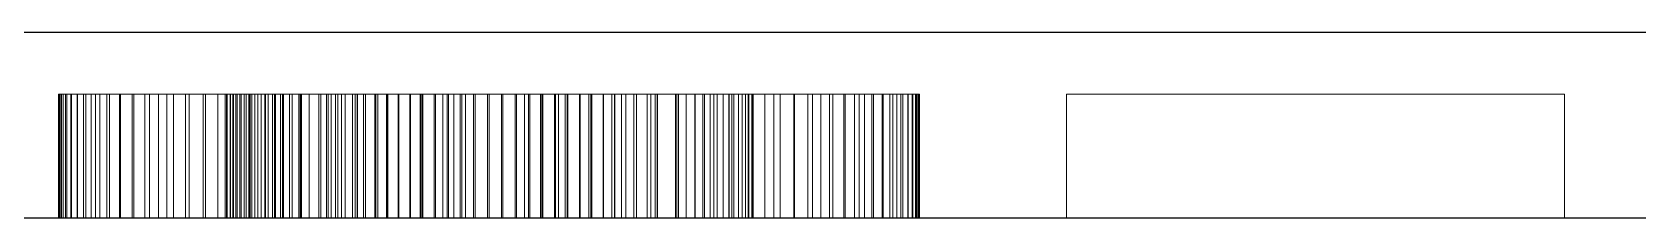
# Model space of a CAD drawing. Header units: millimetres. Extents: x 22 to 677, y 66 to 273.
# Drawn here: x 156.02 to 158.604, y 66.5 to 66.8 of the extents above; entities that cross this region are included whole.
import ezdxf

# ---------------------------------------------------------------- set-up
doc = ezdxf.new("R2010")
doc.units = ezdxf.units.MM
doc.linetypes.add('WP_HIDDEN', pattern=[2.3, 1.5, -0.8])
doc.layers.add('HIDDEN', color=7, linetype='WP_HIDDEN', lineweight=13)
doc.layers.add('VISIBLE', color=7, linetype='CONTINUOUS', lineweight=25)

msp = doc.modelspace()

# ---------------------------------------------------------------- linework, layer by layer
at = {"layer": 'HIDDEN'}
for p, q in [((156.06353, 66.7), (156.06232, 66.7)), ((156.06232, 66.5), (156.06232, 66.7)), ((156.06232, 66.7), (156.06314, 66.7)), ((156.06314, 66.5), (156.06314, 66.7)), ((156.06314, 66.7), (156.0656, 66.7)), ((156.06716, 66.7), (156.06353, 66.7)), ((156.06353, 66.5), (156.06353, 66.7)), ((156.0656, 66.5), (156.0656, 66.7)), ((156.0656, 66.7), (156.06971, 66.7)), ((156.07322, 66.7), (156.06716, 66.7)), ((156.06716, 66.5), (156.06716, 66.7)), ((156.06971, 66.5), (156.06971, 66.7)), ((156.06971, 66.7), (156.07545, 66.7)), ((156.0817, 66.7), (156.07322, 66.7)), ((156.07322, 66.5), (156.07322, 66.7)), ((156.07545, 66.5), (156.07545, 66.7)), ((156.07545, 66.7), (156.08284, 66.7)), ((156.09261, 66.7), (156.0817, 66.7)), ((156.0817, 66.5), (156.0817, 66.7)), ((156.08284, 66.5), (156.08284, 66.7)), ((156.08284, 66.7), (156.09187, 66.7)), ((156.09187, 66.5), (156.09187, 66.7)), ((156.09187, 66.7), (156.10254, 66.7)), ((156.10593, 66.7), (156.09261, 66.7)), ((156.09261, 66.5), (156.09261, 66.7)), ((156.10254, 66.5), (156.10254, 66.7)), ((156.10254, 66.7), (156.11486, 66.7)), ((156.12168, 66.7), (156.10593, 66.7)), ((156.10593, 66.5), (156.10593, 66.7)), ((156.11486, 66.5), (156.11486, 66.7)), ((156.11486, 66.7), (156.12881, 66.7)), ((156.13986, 66.7), (156.12168, 66.7)), ((156.12168, 66.5), (156.12168, 66.7)), ((156.12881, 66.5), (156.12881, 66.7)), ((156.12881, 66.7), (156.14441, 66.7)), ((156.13986, 66.5), (156.13986, 66.7)), ((156.16042, 66.7), (156.13986, 66.7)), ((156.14441, 66.5), (156.14441, 66.7)), ((156.14441, 66.7), (156.16165, 66.7)), ((156.16042, 66.5), (156.16042, 66.7)), ((156.18333, 66.7), (156.16042, 66.7)), ((156.16165, 66.5), (156.16165, 66.7)), ((156.16165, 66.7), (156.18053, 66.7)), ((156.18053, 66.5), (156.18053, 66.7)), ((156.18053, 66.7), (156.20105, 66.7)), ((156.18333, 66.5), (156.18333, 66.7)), ((156.20861, 66.7), (156.18333, 66.7)), ((156.20105, 66.5), (156.20105, 66.7)), ((156.20105, 66.7), (156.22321, 66.7)), ((156.20861, 66.5), (156.20861, 66.7)), ((156.23623, 66.7), (156.20861, 66.7)), ((156.22321, 66.5), (156.22321, 66.7)), ((156.22321, 66.7), (156.24702, 66.7)), ((156.23623, 66.5), (156.23623, 66.7)), ((156.26621, 66.7), (156.23623, 66.7)), ((156.24702, 66.5), (156.24702, 66.7)), ((156.24702, 66.7), (156.27246, 66.7)), ((156.26621, 66.5), (156.26621, 66.7)), ((156.29855, 66.7), (156.26621, 66.7)), ((156.27246, 66.5), (156.27246, 66.7)), ((156.27246, 66.7), (156.2949, 66.7)), ((156.2949, 66.5), (156.2949, 66.7)), ((156.2949, 66.7), (156.31837, 66.7)), ((156.29855, 66.5), (156.29855, 66.7)), ((156.33324, 66.7), (156.29855, 66.7)), ((156.31837, 66.5), (156.31837, 66.7)), ((156.31837, 66.7), (156.34286, 66.7)), ((156.33235, 66.7), (156.33043, 66.7)), ((156.33043, 66.7), (156.33254, 66.7)), ((156.33043, 66.5), (156.33043, 66.7)), ((156.33809, 66.7), (156.33235, 66.7)), ((156.33235, 66.5), (156.33235, 66.7)), ((156.33254, 66.7), (156.33886, 66.7)), ((156.33254, 66.5), (156.33254, 66.7)), ((156.33324, 66.5), (156.33324, 66.7)), ((156.37029, 66.7), (156.33324, 66.7)), ((156.34239, 66.7), (156.33809, 66.7)), ((156.33809, 66.5), (156.33809, 66.7)), ((156.33886, 66.7), (156.3436, 66.7)), ((156.33886, 66.5), (156.33886, 66.7)), ((156.34766, 66.7), (156.34239, 66.7)), ((156.34239, 66.5), (156.34239, 66.7)), ((156.34286, 66.5), (156.34286, 66.7)), ((156.34286, 66.7), (156.36839, 66.7)), ((156.3436, 66.7), (156.34939, 66.7)), ((156.3436, 66.5), (156.3436, 66.7)), ((156.35388, 66.7), (156.34766, 66.7)), ((156.34766, 66.5), (156.34766, 66.7)), ((156.34939, 66.7), (156.35623, 66.7)), ((156.34939, 66.5), (156.34939, 66.7)), ((156.36105, 66.7), (156.35388, 66.7)), ((156.35388, 66.5), (156.35388, 66.7)), ((156.35623, 66.7), (156.36413, 66.7)), ((156.35623, 66.5), (156.35623, 66.7)), ((156.36918, 66.7), (156.36105, 66.7)), ((156.36105, 66.5), (156.36105, 66.7)), ((156.36413, 66.7), (156.37308, 66.7)), ((156.36413, 66.5), (156.36413, 66.7)), ((156.36839, 66.5), (156.36839, 66.7)), ((156.36839, 66.7), (156.39494, 66.7)), ((156.37827, 66.7), (156.36918, 66.7)), ((156.36918, 66.5), (156.36918, 66.7)), ((156.37029, 66.5), (156.37029, 66.7)), ((156.40975, 66.7), (156.37029, 66.7)), ((156.37308, 66.7), (156.38308, 66.7)), ((156.37308, 66.5), (156.37308, 66.7)), ((156.38832, 66.7), (156.37827, 66.7)), ((156.37827, 66.5), (156.37827, 66.7)), ((156.38308, 66.7), (156.39414, 66.7)), ((156.38308, 66.5), (156.38308, 66.7)), ((156.39932, 66.7), (156.38832, 66.7)), ((156.38832, 66.5), (156.38832, 66.7)), ((156.39414, 66.7), (156.40625, 66.7)), ((156.39414, 66.5), (156.39414, 66.7)), ((156.39494, 66.5), (156.39494, 66.7)), ((156.39494, 66.7), (156.42253, 66.7)), ((156.41128, 66.7), (156.39932, 66.7)), ((156.39932, 66.5), (156.39932, 66.7)), ((156.40625, 66.7), (156.41941, 66.7)), ((156.40625, 66.5), (156.40625, 66.7)), ((156.40975, 66.5), (156.40975, 66.7)), ((156.45168, 66.7), (156.40975, 66.7)), ((156.4242, 66.7), (156.41128, 66.7)), ((156.41128, 66.5), (156.41128, 66.7)), ((156.41941, 66.7), (156.43363, 66.7)), ((156.41941, 66.5), (156.41941, 66.7)), ((156.42253, 66.5), (156.42253, 66.7)), ((156.42253, 66.7), (156.45115, 66.7)), ((156.43807, 66.7), (156.4242, 66.7)), ((156.4242, 66.5), (156.4242, 66.7)), ((156.43363, 66.7), (156.4489, 66.7)), ((156.43363, 66.5), (156.43363, 66.7)), ((156.4529, 66.7), (156.43807, 66.7)), ((156.43807, 66.5), (156.43807, 66.7)), ((156.4489, 66.7), (156.46522, 66.7)), ((156.4489, 66.5), (156.4489, 66.7)), ((156.45115, 66.5), (156.45115, 66.7)), ((156.45115, 66.7), (156.4808, 66.7)), ((156.45168, 66.5), (156.45168, 66.7)), ((156.49607, 66.7), (156.45168, 66.7)), ((156.48441, 66.7), (156.4529, 66.7)), ((156.4529, 66.5), (156.4529, 66.7)), ((156.46522, 66.7), (156.49316, 66.7)), ((156.46522, 66.5), (156.46522, 66.7)), ((156.4808, 66.5), (156.4808, 66.7)), ((156.4808, 66.7), (156.51148, 66.7)), ((156.50084, 66.7), (156.48441, 66.7)), ((156.48441, 66.5), (156.48441, 66.7)), ((156.49316, 66.7), (156.50798, 66.7)), ((156.49316, 66.5), (156.49316, 66.7)), ((156.49607, 66.5), (156.49607, 66.7)), ((156.54293, 66.7), (156.49607, 66.7)), ((156.51771, 66.7), (156.50084, 66.7)), ((156.50084, 66.5), (156.50084, 66.7)), ((156.50798, 66.7), (156.52337, 66.7)), ((156.50798, 66.5), (156.50798, 66.7)), ((156.51148, 66.5), (156.51148, 66.7)), ((156.51148, 66.7), (156.54318, 66.7)), ((156.53503, 66.7), (156.51771, 66.7)), ((156.51771, 66.5), (156.51771, 66.7)), ((156.52337, 66.7), (156.53932, 66.7)), ((156.52337, 66.5), (156.52337, 66.7)), ((156.5528, 66.7), (156.53503, 66.7)), ((156.53503, 66.5), (156.53503, 66.7)), ((156.53932, 66.7), (156.55584, 66.7)), ((156.53932, 66.5), (156.53932, 66.7)), ((156.54293, 66.5), (156.54293, 66.7)), ((156.59227, 66.7), (156.54293, 66.7)), ((156.54318, 66.5), (156.54318, 66.7)), ((156.54318, 66.7), (156.57592, 66.7)), ((156.57101, 66.7), (156.5528, 66.7)), ((156.5528, 66.5), (156.5528, 66.7)), ((156.55584, 66.7), (156.57293, 66.7)), ((156.55584, 66.5), (156.55584, 66.7)), ((156.58967, 66.7), (156.57101, 66.7)), ((156.57101, 66.5), (156.57101, 66.7)), ((156.57293, 66.7), (156.59058, 66.7)), ((156.57293, 66.5), (156.57293, 66.7)), ((156.57592, 66.5), (156.57592, 66.7)), ((156.57592, 66.7), (156.60969, 66.7)), ((156.60878, 66.7), (156.58967, 66.7)), ((156.58967, 66.5), (156.58967, 66.7)), ((156.59058, 66.7), (156.6088, 66.7)), ((156.59058, 66.5), (156.59058, 66.7)), ((156.59227, 66.5), (156.59227, 66.7)), ((156.64407, 66.7), (156.59227, 66.7)), ((156.62834, 66.7), (156.60878, 66.7)), ((156.60878, 66.5), (156.60878, 66.7)), ((156.6088, 66.7), (156.62758, 66.7)), ((156.6088, 66.5), (156.6088, 66.7)), ((156.60969, 66.5), (156.60969, 66.7)), ((156.60969, 66.7), (156.64449, 66.7)), ((156.62758, 66.7), (156.64693, 66.7)), ((156.62758, 66.5), (156.62758, 66.7)), ((156.64834, 66.7), (156.62834, 66.7)), ((156.62834, 66.5), (156.62834, 66.7)), ((156.64407, 66.5), (156.64407, 66.7)), ((156.69834, 66.7), (156.64407, 66.7)), ((156.64449, 66.5), (156.64449, 66.7)), ((156.64449, 66.7), (156.68032, 66.7)), ((156.64693, 66.7), (156.66685, 66.7)), ((156.64693, 66.5), (156.64693, 66.7)), ((156.6688, 66.7), (156.64834, 66.7)), ((156.64834, 66.5), (156.64834, 66.7)), ((156.66685, 66.7), (156.68733, 66.7)), ((156.66685, 66.5), (156.66685, 66.7)), ((156.68969, 66.7), (156.6688, 66.7)), ((156.6688, 66.5), (156.6688, 66.7)), ((156.68032, 66.5), (156.68032, 66.7)), ((156.68032, 66.7), (156.71718, 66.7)), ((156.68733, 66.7), (156.70838, 66.7)), ((156.68733, 66.5), (156.68733, 66.7)), ((156.71104, 66.7), (156.68969, 66.7)), ((156.68969, 66.5), (156.68969, 66.7)), ((156.69834, 66.5), (156.69834, 66.7)), ((156.75507, 66.7), (156.69834, 66.7)), ((156.70838, 66.7), (156.72999, 66.7)), ((156.70838, 66.5), (156.70838, 66.7)), ((156.73283, 66.7), (156.71104, 66.7)), ((156.71104, 66.5), (156.71104, 66.7)), ((156.71718, 66.5), (156.71718, 66.7)), ((156.71718, 66.7), (156.75507, 66.7)), ((156.72999, 66.7), (156.75217, 66.7)), ((156.72999, 66.5), (156.72999, 66.7)), ((156.75507, 66.7), (156.73283, 66.7)), ((156.73283, 66.5), (156.73283, 66.7)), ((156.75217, 66.7), (156.77477, 66.7)), ((156.75217, 66.5), (156.75217, 66.7)), ((156.75507, 66.5), (156.75507, 66.7)), ((156.79717, 66.7), (156.75507, 66.7)), ((156.75507, 66.7), (156.81215, 66.7)), ((156.77731, 66.7), (156.75507, 66.7)), ((156.77477, 66.7), (156.79689, 66.7)), ((156.77477, 66.5), (156.77477, 66.7)), ((156.79911, 66.7), (156.77731, 66.7)), ((156.77731, 66.5), (156.77731, 66.7)), ((156.79689, 66.7), (156.81854, 66.7)), ((156.79689, 66.5), (156.79689, 66.7)), ((156.79717, 66.5), (156.79717, 66.7)), ((156.83795, 66.7), (156.79717, 66.7)), ((156.82045, 66.7), (156.79911, 66.7)), ((156.79911, 66.5), (156.79911, 66.7)), ((156.81215, 66.5), (156.81215, 66.7)), ((156.81215, 66.7), (156.86671, 66.7)), ((156.81854, 66.7), (156.83972, 66.7)), ((156.81854, 66.5), (156.81854, 66.7)), ((156.84135, 66.7), (156.82045, 66.7)), ((156.82045, 66.5), (156.82045, 66.7)), ((156.83795, 66.5), (156.83795, 66.7)), ((156.87742, 66.7), (156.83795, 66.7)), ((156.83972, 66.7), (156.86043, 66.7)), ((156.83972, 66.5), (156.83972, 66.7)), ((156.8618, 66.7), (156.84135, 66.7)), ((156.84135, 66.5), (156.84135, 66.7)), ((156.86043, 66.7), (156.88067, 66.7)), ((156.86043, 66.5), (156.86043, 66.7)), ((156.8818, 66.7), (156.8618, 66.7)), ((156.8618, 66.5), (156.8618, 66.7)), ((156.86671, 66.5), (156.86671, 66.7)), ((156.86671, 66.7), (156.91876, 66.7)), ((156.87742, 66.5), (156.87742, 66.7)), ((156.91558, 66.7), (156.87742, 66.7)), ((156.88067, 66.7), (156.90044, 66.7)), ((156.88067, 66.5), (156.88067, 66.7)), ((156.90136, 66.7), (156.8818, 66.7)), ((156.8818, 66.5), (156.8818, 66.7)), ((156.90044, 66.7), (156.91975, 66.7)), ((156.90044, 66.5), (156.90044, 66.7)), ((156.92047, 66.7), (156.90136, 66.7)), ((156.90136, 66.5), (156.90136, 66.7)), ((156.91558, 66.5), (156.91558, 66.7)), ((156.95242, 66.7), (156.91558, 66.7)), ((156.91876, 66.5), (156.91876, 66.7)), ((156.91876, 66.7), (156.9683, 66.7)), ((156.91975, 66.7), (156.93858, 66.7)), ((156.91975, 66.5), (156.91975, 66.7)), ((156.93913, 66.7), (156.92047, 66.7)), ((156.92047, 66.5), (156.92047, 66.7)), ((156.93858, 66.7), (156.95694, 66.7)), ((156.93858, 66.5), (156.93858, 66.7)), ((156.95735, 66.7), (156.93913, 66.7)), ((156.93913, 66.5), (156.93913, 66.7)), ((156.95242, 66.5), (156.95242, 66.7)), ((156.98795, 66.7), (156.95242, 66.7)), ((156.95694, 66.7), (156.97483, 66.7)), ((156.95694, 66.5), (156.95694, 66.7)), ((156.97512, 66.7), (156.95735, 66.7)), ((156.95735, 66.5), (156.95735, 66.7)), ((156.9683, 66.5), (156.9683, 66.7)), ((156.9683, 66.7), (157.01532, 66.7)), ((156.97483, 66.7), (156.99226, 66.7)), ((156.97483, 66.5), (156.97483, 66.7)), ((156.99244, 66.7), (156.97512, 66.7)), ((156.97512, 66.5), (156.97512, 66.7)), ((156.98795, 66.5), (156.98795, 66.7)), ((157.02217, 66.7), (156.98795, 66.7)), ((156.99226, 66.7), (157.00921, 66.7)), ((156.99226, 66.5), (156.99226, 66.7)), ((157.00931, 66.7), (156.99244, 66.7)), ((156.99244, 66.5), (156.99244, 66.7)), ((157.00921, 66.7), (157.02569, 66.7)), ((157.00921, 66.5), (157.00921, 66.7)), ((157.02574, 66.7), (157.00931, 66.7)), ((157.00931, 66.5), (157.00931, 66.7)), ((157.01532, 66.5), (157.01532, 66.7)), ((157.01532, 66.7), (157.05983, 66.7)), ((157.02217, 66.5), (157.02217, 66.7)), ((157.05507, 66.7), (157.02217, 66.7)), ((157.02569, 66.7), (157.05725, 66.7)), ((157.02569, 66.5), (157.02569, 66.7)), ((157.05725, 66.7), (157.02574, 66.7)), ((157.02574, 66.5), (157.02574, 66.7)), ((157.05507, 66.5), (157.05507, 66.7)), ((157.08662, 66.7), (157.05507, 66.7)), ((157.05725, 66.7), (157.07208, 66.7)), ((157.05725, 66.5), (157.05725, 66.7)), ((157.05983, 66.5), (157.05983, 66.7)), ((157.05983, 66.7), (157.10182, 66.7)), ((157.07208, 66.7), (157.08595, 66.7)), ((157.07208, 66.5), (157.07208, 66.7)), ((157.08595, 66.7), (157.09886, 66.7)), ((157.08595, 66.5), (157.08595, 66.7)), ((157.08662, 66.5), (157.08662, 66.7)), ((157.11676, 66.7), (157.08662, 66.7)), ((157.09886, 66.7), (157.11082, 66.7)), ((157.09886, 66.5), (157.09886, 66.7)), ((157.10182, 66.5), (157.10182, 66.7)), ((157.10182, 66.7), (157.1413, 66.7)), ((157.11082, 66.7), (157.12183, 66.7)), ((157.11082, 66.5), (157.11082, 66.7)), ((157.11676, 66.5), (157.11676, 66.7)), ((157.14549, 66.7), (157.11676, 66.7)), ((157.12183, 66.7), (157.13187, 66.7)), ((157.12183, 66.5), (157.12183, 66.7)), ((157.13187, 66.7), (157.14096, 66.7)), ((157.13187, 66.5), (157.13187, 66.7)), ((157.14096, 66.7), (157.14909, 66.7)), ((157.14096, 66.5), (157.14096, 66.7)), ((157.1413, 66.5), (157.1413, 66.7)), ((157.1413, 66.7), (157.17834, 66.7)), ((157.14549, 66.5), (157.14549, 66.7)), ((157.17283, 66.7), (157.14549, 66.7)), ((157.14909, 66.7), (157.15627, 66.7)), ((157.14909, 66.5), (157.14909, 66.7)), ((157.15627, 66.7), (157.16249, 66.7)), ((157.15627, 66.5), (157.15627, 66.7)), ((157.16249, 66.7), (157.16775, 66.7)), ((157.16249, 66.5), (157.16249, 66.7)), ((157.16775, 66.7), (157.17206, 66.7)), ((157.16775, 66.5), (157.16775, 66.7)), ((157.17206, 66.7), (157.1778, 66.7)), ((157.17206, 66.5), (157.17206, 66.7)), ((157.17283, 66.5), (157.17283, 66.7)), ((157.19875, 66.7), (157.17283, 66.7)), ((157.1778, 66.7), (157.17971, 66.7)), ((157.1778, 66.5), (157.1778, 66.7)), ((157.17834, 66.5), (157.17834, 66.7)), ((157.17834, 66.7), (157.213, 66.7)), ((157.17971, 66.5), (157.17971, 66.7)), ((157.19875, 66.5), (157.19875, 66.7)), ((157.22328, 66.7), (157.19875, 66.7)), ((157.213, 66.5), (157.213, 66.7)), ((157.213, 66.7), (157.24528, 66.7)), ((157.22328, 66.5), (157.22328, 66.7)), ((157.2464, 66.7), (157.22328, 66.7)), ((157.24528, 66.5), (157.24528, 66.7)), ((157.24528, 66.7), (157.27518, 66.7)), ((157.2464, 66.5), (157.2464, 66.7)), ((157.26812, 66.7), (157.2464, 66.7)), ((157.26812, 66.5), (157.26812, 66.7)), ((157.28856, 66.7), (157.26812, 66.7)), ((157.27518, 66.5), (157.27518, 66.7)), ((157.27518, 66.7), (157.30271, 66.7)), ((157.28856, 66.5), (157.28856, 66.7)), ((157.30788, 66.7), (157.28856, 66.7)), ((157.30271, 66.5), (157.30271, 66.7)), ((157.30271, 66.7), (157.32785, 66.7)), ((157.30788, 66.5), (157.30788, 66.7)), ((157.32606, 66.7), (157.30788, 66.7)), ((157.32606, 66.5), (157.32606, 66.7)), ((157.34312, 66.7), (157.32606, 66.7)), ((157.32785, 66.5), (157.32785, 66.7)), ((157.32785, 66.7), (157.35062, 66.7)), ((157.34312, 66.5), (157.34312, 66.7)), ((157.35904, 66.7), (157.34312, 66.7)), ((157.35062, 66.5), (157.35062, 66.7)), ((157.35062, 66.7), (157.37101, 66.7)), ((157.35904, 66.5), (157.35904, 66.7)), ((157.37382, 66.7), (157.35904, 66.7)), ((157.37101, 66.5), (157.37101, 66.7)), ((157.37101, 66.7), (157.38902, 66.7)), ((157.37382, 66.5), (157.37382, 66.7)), ((157.38748, 66.7), (157.37382, 66.7)), ((157.38748, 66.5), (157.38748, 66.7)), ((157.4, 66.7), (157.38748, 66.7)), ((157.38902, 66.5), (157.38902, 66.7)), ((157.38902, 66.7), (157.40462, 66.7)), ((157.4, 66.5), (157.4, 66.7)), ((157.41121, 66.7), (157.4, 66.7)), ((157.40462, 66.5), (157.40462, 66.7)), ((157.40462, 66.7), (157.41782, 66.7)), ((157.41121, 66.5), (157.41121, 66.7)), ((157.42092, 66.7), (157.41121, 66.7)), ((157.41782, 66.5), (157.41782, 66.7)), ((157.41782, 66.7), (157.42862, 66.7)), ((157.42092, 66.5), (157.42092, 66.7)), ((157.42914, 66.7), (157.42092, 66.7)), ((157.42862, 66.5), (157.42862, 66.7)), ((157.42862, 66.7), (157.43702, 66.7)), ((157.42914, 66.5), (157.42914, 66.7)), ((157.43587, 66.7), (157.42914, 66.7)), ((157.43587, 66.5), (157.43587, 66.7)), ((157.4411, 66.7), (157.43587, 66.7)), ((157.43702, 66.5), (157.43702, 66.7)), ((157.43702, 66.7), (157.44303, 66.7)), ((157.4411, 66.5), (157.4411, 66.7)), ((157.44484, 66.7), (157.4411, 66.7)), ((157.44303, 66.5), (157.44303, 66.7)), ((157.44303, 66.7), (157.44663, 66.7)), ((157.44484, 66.5), (157.44484, 66.7)), ((157.44708, 66.7), (157.44484, 66.7)), ((157.44663, 66.5), (157.44663, 66.7)), ((157.44663, 66.7), (157.44783, 66.7)), ((157.44708, 66.5), (157.44708, 66.7)), ((157.44783, 66.7), (157.44708, 66.7)), ((157.44783, 66.5), (157.44783, 66.7)), ((157.68406, 66.5), (157.68406, 66.7)), ((157.68406, 66.7), (158.48551, 66.7)), ((158.48551, 66.5), (158.48551, 66.7)), ((156.06232, 66.5), (156.06353, 66.5)), ((156.06314, 66.5), (156.06232, 66.5)), ((156.0656, 66.5), (156.06314, 66.5)), ((156.06353, 66.5), (156.06716, 66.5)), ((156.06971, 66.5), (156.0656, 66.5)), ((156.06716, 66.5), (156.07322, 66.5)), ((156.07545, 66.5), (156.06971, 66.5)), ((156.07322, 66.5), (156.0817, 66.5)), ((156.08284, 66.5), (156.07545, 66.5)), ((156.0817, 66.5), (156.09261, 66.5)), ((156.09187, 66.5), (156.08284, 66.5)), ((156.10254, 66.5), (156.09187, 66.5)), ((156.09261, 66.5), (156.10593, 66.5)), ((156.11486, 66.5), (156.10254, 66.5)), ((156.10593, 66.5), (156.12168, 66.5)), ((156.12881, 66.5), (156.11486, 66.5)), ((156.12168, 66.5), (156.13986, 66.5)), ((156.14441, 66.5), (156.12881, 66.5)), ((156.13986, 66.5), (156.16042, 66.5)), ((156.16165, 66.5), (156.14441, 66.5)), ((156.16042, 66.5), (156.18333, 66.5)), ((156.18053, 66.5), (156.16165, 66.5)), ((156.20105, 66.5), (156.18053, 66.5)), ((156.18333, 66.5), (156.20861, 66.5)), ((156.22321, 66.5), (156.20105, 66.5)), ((156.20861, 66.5), (156.23623, 66.5)), ((156.24702, 66.5), (156.22321, 66.5)), ((156.23623, 66.5), (156.26621, 66.5)), ((156.27246, 66.5), (156.24702, 66.5)), ((156.26621, 66.5), (156.29855, 66.5)), ((156.2949, 66.5), (156.27246, 66.5)), ((156.31837, 66.5), (156.2949, 66.5)), ((156.29855, 66.5), (156.33324, 66.5)), ((156.34286, 66.5), (156.31837, 66.5)), ((156.33043, 66.5), (156.33235, 66.5)), ((156.33254, 66.5), (156.33043, 66.5)), ((156.33235, 66.5), (156.33809, 66.5)), ((156.33886, 66.5), (156.33254, 66.5)), ((156.33324, 66.5), (156.37029, 66.5)), ((156.33809, 66.5), (156.34239, 66.5)), ((156.3436, 66.5), (156.33886, 66.5)), ((156.34239, 66.5), (156.34766, 66.5)), ((156.36839, 66.5), (156.34286, 66.5)), ((156.34939, 66.5), (156.3436, 66.5)), ((156.34766, 66.5), (156.35388, 66.5)), ((156.35623, 66.5), (156.34939, 66.5)), ((156.35388, 66.5), (156.36105, 66.5)), ((156.36413, 66.5), (156.35623, 66.5)), ((156.36105, 66.5), (156.36918, 66.5)), ((156.37308, 66.5), (156.36413, 66.5)), ((156.39494, 66.5), (156.36839, 66.5)), ((156.36918, 66.5), (156.37827, 66.5)), ((156.37029, 66.5), (156.40975, 66.5)), ((156.38308, 66.5), (156.37308, 66.5)), ((156.37827, 66.5), (156.38832, 66.5)), ((156.39414, 66.5), (156.38308, 66.5)), ((156.38832, 66.5), (156.39932, 66.5)), ((156.40625, 66.5), (156.39414, 66.5)), ((156.42253, 66.5), (156.39494, 66.5)), ((156.39932, 66.5), (156.41128, 66.5)), ((156.41941, 66.5), (156.40625, 66.5)), ((156.40975, 66.5), (156.45168, 66.5)), ((156.41128, 66.5), (156.4242, 66.5)), ((156.43363, 66.5), (156.41941, 66.5)), ((156.45115, 66.5), (156.42253, 66.5)), ((156.4242, 66.5), (156.43807, 66.5)), ((156.4489, 66.5), (156.43363, 66.5)), ((156.43807, 66.5), (156.4529, 66.5)), ((156.46522, 66.5), (156.4489, 66.5)), ((156.4808, 66.5), (156.45115, 66.5)), ((156.45168, 66.5), (156.49607, 66.5)), ((156.4529, 66.5), (156.48441, 66.5)), ((156.49316, 66.5), (156.46522, 66.5)), ((156.51148, 66.5), (156.4808, 66.5)), ((156.48441, 66.5), (156.50084, 66.5)), ((156.50798, 66.5), (156.49316, 66.5)), ((156.49607, 66.5), (156.54293, 66.5)), ((156.50084, 66.5), (156.51771, 66.5)), ((156.52337, 66.5), (156.50798, 66.5)), ((156.54318, 66.5), (156.51148, 66.5)), ((156.51771, 66.5), (156.53503, 66.5)), ((156.53932, 66.5), (156.52337, 66.5)), ((156.53503, 66.5), (156.5528, 66.5)), ((156.55584, 66.5), (156.53932, 66.5)), ((156.54293, 66.5), (156.59227, 66.5)), ((156.57592, 66.5), (156.54318, 66.5)), ((156.5528, 66.5), (156.57101, 66.5)), ((156.57293, 66.5), (156.55584, 66.5)), ((156.57101, 66.5), (156.58967, 66.5)), ((156.59058, 66.5), (156.57293, 66.5)), ((156.60969, 66.5), (156.57592, 66.5)), ((156.58967, 66.5), (156.60878, 66.5)), ((156.6088, 66.5), (156.59058, 66.5)), ((156.59227, 66.5), (156.64407, 66.5)), ((156.60878, 66.5), (156.62834, 66.5)), ((156.62758, 66.5), (156.6088, 66.5)), ((156.64449, 66.5), (156.60969, 66.5)), ((156.64693, 66.5), (156.62758, 66.5)), ((156.62834, 66.5), (156.64834, 66.5)), ((156.64407, 66.5), (156.69834, 66.5)), ((156.68032, 66.5), (156.64449, 66.5)), ((156.66685, 66.5), (156.64693, 66.5)), ((156.64834, 66.5), (156.6688, 66.5)), ((156.68733, 66.5), (156.66685, 66.5)), ((156.6688, 66.5), (156.68969, 66.5)), ((156.71718, 66.5), (156.68032, 66.5)), ((156.70838, 66.5), (156.68733, 66.5)), ((156.68969, 66.5), (156.71104, 66.5)), ((156.69834, 66.5), (156.75507, 66.5)), ((156.72999, 66.5), (156.70838, 66.5)), ((156.71104, 66.5), (156.73283, 66.5)), ((156.75507, 66.5), (156.71718, 66.5)), ((156.75217, 66.5), (156.72999, 66.5)), ((156.73283, 66.5), (156.75507, 66.5)), ((156.77477, 66.5), (156.75217, 66.5)), ((156.81215, 66.5), (156.75507, 66.5)), ((156.75507, 66.5), (156.79717, 66.5)), ((156.75507, 66.5), (156.77731, 66.5)), ((156.79689, 66.5), (156.77477, 66.5)), ((156.77731, 66.5), (156.79911, 66.5)), ((156.81854, 66.5), (156.79689, 66.5)), ((156.79717, 66.5), (156.83795, 66.5)), ((156.79911, 66.5), (156.82045, 66.5)), ((156.86671, 66.5), (156.81215, 66.5)), ((156.83972, 66.5), (156.81854, 66.5)), ((156.82045, 66.5), (156.84135, 66.5)), ((156.83795, 66.5), (156.87742, 66.5)), ((156.86043, 66.5), (156.83972, 66.5)), ((156.84135, 66.5), (156.8618, 66.5)), ((156.88067, 66.5), (156.86043, 66.5)), ((156.8618, 66.5), (156.8818, 66.5)), ((156.91876, 66.5), (156.86671, 66.5)), ((156.87742, 66.5), (156.91558, 66.5)), ((156.90044, 66.5), (156.88067, 66.5)), ((156.8818, 66.5), (156.90136, 66.5)), ((156.91975, 66.5), (156.90044, 66.5)), ((156.90136, 66.5), (156.92047, 66.5)), ((156.91558, 66.5), (156.95242, 66.5)), ((156.9683, 66.5), (156.91876, 66.5)), ((156.93858, 66.5), (156.91975, 66.5)), ((156.92047, 66.5), (156.93913, 66.5)), ((156.95694, 66.5), (156.93858, 66.5)), ((156.93913, 66.5), (156.95735, 66.5)), ((156.95242, 66.5), (156.98795, 66.5)), ((156.97483, 66.5), (156.95694, 66.5)), ((156.95735, 66.5), (156.97512, 66.5)), ((157.01532, 66.5), (156.9683, 66.5)), ((156.99226, 66.5), (156.97483, 66.5)), ((156.97512, 66.5), (156.99244, 66.5)), ((156.98795, 66.5), (157.02217, 66.5)), ((157.00921, 66.5), (156.99226, 66.5)), ((156.99244, 66.5), (157.00931, 66.5)), ((157.02569, 66.5), (157.00921, 66.5)), ((157.00931, 66.5), (157.02574, 66.5)), ((157.05983, 66.5), (157.01532, 66.5)), ((157.02217, 66.5), (157.05507, 66.5)), ((157.05725, 66.5), (157.02569, 66.5)), ((157.02574, 66.5), (157.05725, 66.5)), ((157.05507, 66.5), (157.08662, 66.5)), ((157.07208, 66.5), (157.05725, 66.5)), ((157.10182, 66.5), (157.05983, 66.5)), ((157.08595, 66.5), (157.07208, 66.5)), ((157.09886, 66.5), (157.08595, 66.5)), ((157.08662, 66.5), (157.11676, 66.5)), ((157.11082, 66.5), (157.09886, 66.5)), ((157.1413, 66.5), (157.10182, 66.5)), ((157.12183, 66.5), (157.11082, 66.5)), ((157.11676, 66.5), (157.14549, 66.5)), ((157.13187, 66.5), (157.12183, 66.5)), ((157.14096, 66.5), (157.13187, 66.5)), ((157.14909, 66.5), (157.14096, 66.5)), ((157.17834, 66.5), (157.1413, 66.5)), ((157.14549, 66.5), (157.17283, 66.5)), ((157.15627, 66.5), (157.14909, 66.5)), ((157.16249, 66.5), (157.15627, 66.5)), ((157.16775, 66.5), (157.16249, 66.5)), ((157.17206, 66.5), (157.16775, 66.5)), ((157.1778, 66.5), (157.17206, 66.5)), ((157.17283, 66.5), (157.19875, 66.5)), ((157.17971, 66.5), (157.1778, 66.5)), ((157.213, 66.5), (157.17834, 66.5)), ((157.19875, 66.5), (157.22328, 66.5)), ((157.24528, 66.5), (157.213, 66.5)), ((157.22328, 66.5), (157.2464, 66.5)), ((157.27518, 66.5), (157.24528, 66.5)), ((157.2464, 66.5), (157.26812, 66.5)), ((157.26812, 66.5), (157.28856, 66.5)), ((157.30271, 66.5), (157.27518, 66.5)), ((157.28856, 66.5), (157.30788, 66.5)), ((157.32785, 66.5), (157.30271, 66.5)), ((157.30788, 66.5), (157.32606, 66.5)), ((157.32606, 66.5), (157.34312, 66.5)), ((157.35062, 66.5), (157.32785, 66.5)), ((157.34312, 66.5), (157.35904, 66.5)), ((157.37101, 66.5), (157.35062, 66.5)), ((157.35904, 66.5), (157.37382, 66.5)), ((157.38902, 66.5), (157.37101, 66.5)), ((157.37382, 66.5), (157.38748, 66.5)), ((157.38748, 66.5), (157.4, 66.5)), ((157.40462, 66.5), (157.38902, 66.5)), ((157.4, 66.5), (157.41121, 66.5)), ((157.41782, 66.5), (157.40462, 66.5)), ((157.41121, 66.5), (157.42092, 66.5)), ((157.42862, 66.5), (157.41782, 66.5)), ((157.42092, 66.5), (157.42914, 66.5)), ((157.43702, 66.5), (157.42862, 66.5)), ((157.42914, 66.5), (157.43587, 66.5)), ((157.43587, 66.5), (157.4411, 66.5)), ((157.44303, 66.5), (157.43702, 66.5)), ((157.4411, 66.5), (157.44484, 66.5)), ((157.44663, 66.5), (157.44303, 66.5)), ((157.44484, 66.5), (157.44708, 66.5)), ((157.44783, 66.5), (157.44663, 66.5)), ((157.44708, 66.5), (157.44783, 66.5)), ((158.48551, 66.5), (157.68406, 66.5))]:
    msp.add_line(p, q, dxfattribs=at)
at = {"layer": 'VISIBLE'}
for p, q in [((136.40632, 66.8), (185.59368, 66.8)), ((136.40632, 66.5), (185.59368, 66.5))]:
    msp.add_line(p, q, dxfattribs=at)

doc.saveas('drawing.dxf')
